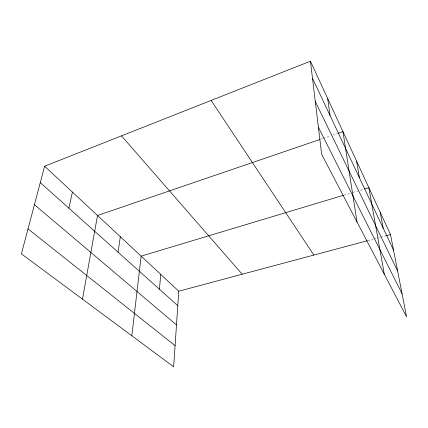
<?xml version="1.0" encoding="UTF-8"?>
<svg xmlns="http://www.w3.org/2000/svg" width="428" height="428" viewBox="0 0 428 428"><rect width="100%" height="100%" fill="white"/><g stroke="black" fill="none" stroke-linecap="round" stroke-linejoin="round"><path stroke-width="0.32" stroke-dasharray="2.14 1.6" d="M320.904 139.154L322.792 138.506M323.424 138.292L330.357 135.927M332.877 135.066L337.285 133.557M343.989 195.125L350.361 193.21M352.907 192.445L363.741 189.187M367.978 240.579L373.13 239.204M373.772 239.027L376.988 238.166M377.635 237.995L380.208 237.31M380.85 237.133L385.997 235.758"/><path stroke-width="0.64" d="M44.635 166.214L178.77 291.2L173.656 366.791L21.4 253.858L44.635 166.214L310.434 61.209L390.502 234.555L406.6 316.907L321.653 154.267L310.434 61.209M159.425 289.237L160.768 274.423M131.835 335.771L141.138 256.137L343.352 195.318M118.064 252.215L120.322 236.738M82.481 299.167L97.514 215.482L319.646 139.587M68.881 208.195L72.407 192.092M337.917 133.343L342.956 131.621L357.011 221.961M364.378 188.994L368.84 187.651L384.301 274.22M178.77 291.2L367.336 240.75M385.997 235.758L390.502 234.555M28.023 228.873L175.084 345.685M34.438 204.691L176.491 324.927M40.291 182.606L177.791 305.672M121.499 135.853L242.195 274.23M211.143 100.436L313.868 255.056M318.395 127.239L402.063 293.688M315.286 101.468L397.633 271.02M312.488 78.249L393.551 250.15M380.214 212.272L383.204 228.204M356.594 161.142L359.376 177.674M327.677 98.536L330.052 115.49"/></g></svg>
